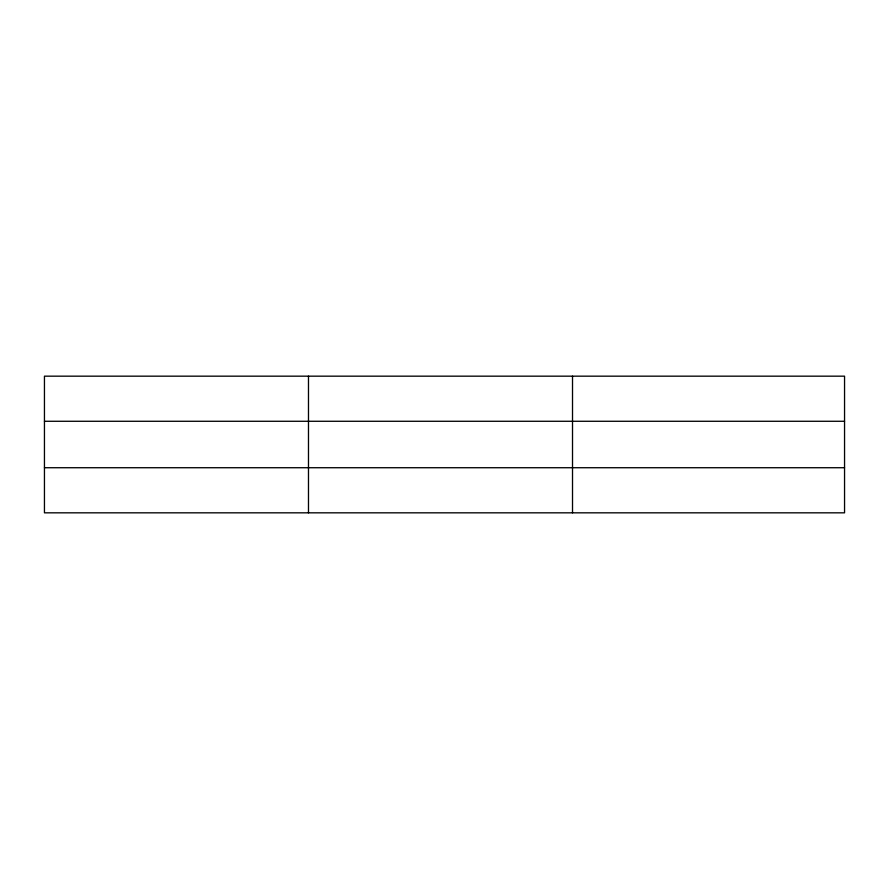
<?xml version="1.0" encoding="UTF-8"?>
<svg xmlns="http://www.w3.org/2000/svg" width="889" height="889" viewBox="0 0 889 889"><rect width="100%" height="100%" fill="white"/><g stroke="black" fill="none" stroke-linecap="round" stroke-linejoin="round"><path stroke-width="1.33" d="M308.483 512.831L308.483 376.169M572.516 512.831L572.516 376.169M844.55 421.275L844.55 376.169L44.45 376.169L44.45 512.831L844.55 512.831L844.55 421.275L44.45 421.275M44.45 467.725L844.55 467.725"/></g></svg>
